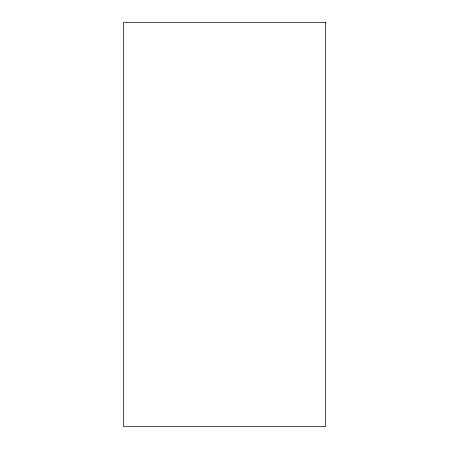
<?xml version="1.0" encoding="UTF-8"?>
<svg xmlns="http://www.w3.org/2000/svg" width="449" height="449" viewBox="0 0 449 449"><rect width="100%" height="100%" fill="white"/><g stroke="black" fill="none" stroke-linecap="round" stroke-linejoin="round"><path stroke-width="0.67" d="M325.525 22.45L123.475 22.45L123.475 426.55L325.525 426.55L325.525 22.45"/></g></svg>
